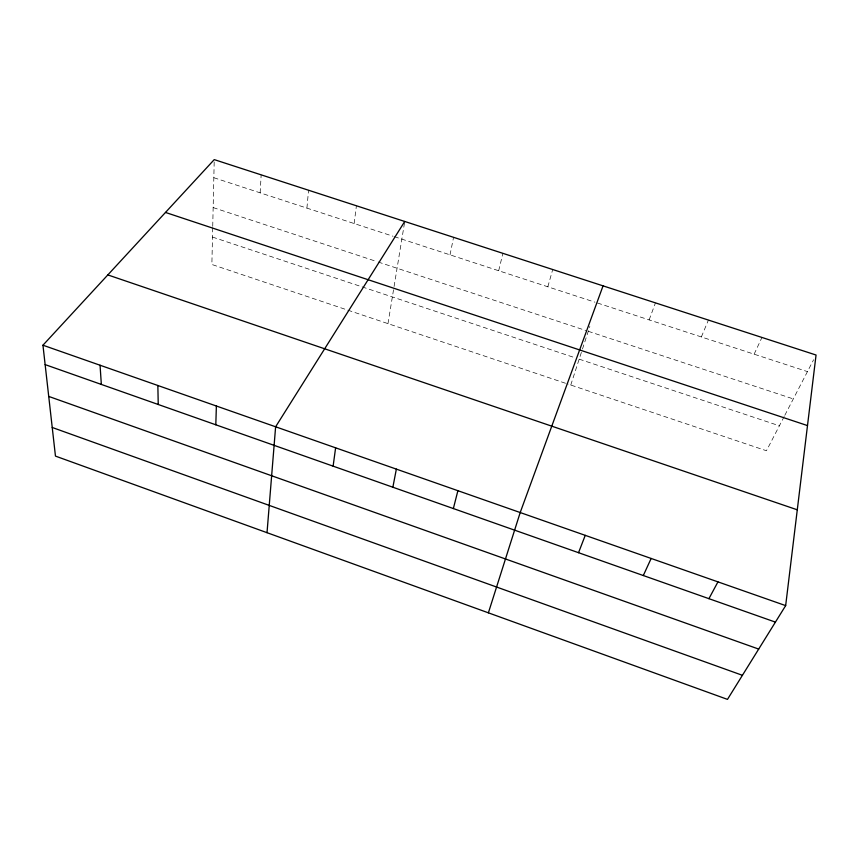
<?xml version="1.0" encoding="UTF-8"?>
<svg xmlns="http://www.w3.org/2000/svg" width="859" height="859" viewBox="0 0 859 859"><rect width="100%" height="100%" fill="white"/><g stroke="black" fill="none" stroke-linecap="round" stroke-linejoin="round"><path stroke-width="0.64" stroke-dasharray="4.29 3.22" d="M212.699 227.678L211.872 264.486L565.748 383.339M212.731 226.347L214.213 160.901M260.148 192.835L261.157 174.849M306.921 208.103L308.542 190.236M354.155 223.533L356.41 205.773M387.978 323.639L393.862 287.808M394.077 286.509L404.535 222.728M450.019 254.844L453.573 237.32M498.682 270.746L502.891 253.341M547.827 286.799L552.713 269.522M570.752 385.025L582.069 350.289M582.477 349.022L589.854 326.377M649.136 319.892L655.449 302.883M701.363 336.943L708.417 320.074M754.127 354.176L761.944 337.458M784.224 416.454L766.443 450.75L566.994 383.758M784.825 415.284L813.591 359.76M213.837 177.706L393.057 236.246M394.313 236.655L594.922 302.175M597.467 303.012L807.46 371.603M213.161 207.577L376.897 261.587M378.164 262.006L585.763 330.468M588.254 331.295L793.308 398.92M212.484 237.063L574.199 357.484M579.181 359.148L779.371 425.796"/><path stroke-width="1.29" d="M215.813 424.797L216.371 406.017M267.02 532.687L275.621 426.783L404.739 221.472M785.663 605.616L816.05 355.025L214.245 159.613L42.95 345.211L55.459 456.097L727.476 699.387L785.663 605.616L42.95 345.211M333.12 466.158L335.611 447.818M392.864 487.225L396.364 469.121M453.359 508.56L457.89 490.693M488.384 612.832L520.2 512.544L603.05 285.864M578.536 552.702L585.247 535.35M643.305 575.53L651.154 558.457M708.922 598.669L717.952 581.876M165.486 212.441L807.492 425.581M107.826 274.912L797.281 509.806M45.14 364.613L775.419 622.12M48.727 396.418L758.69 649.082M52.227 427.471L742.412 675.303M100.052 365.236L101.341 384.435M157.852 385.498L158.239 404.492"/></g></svg>
